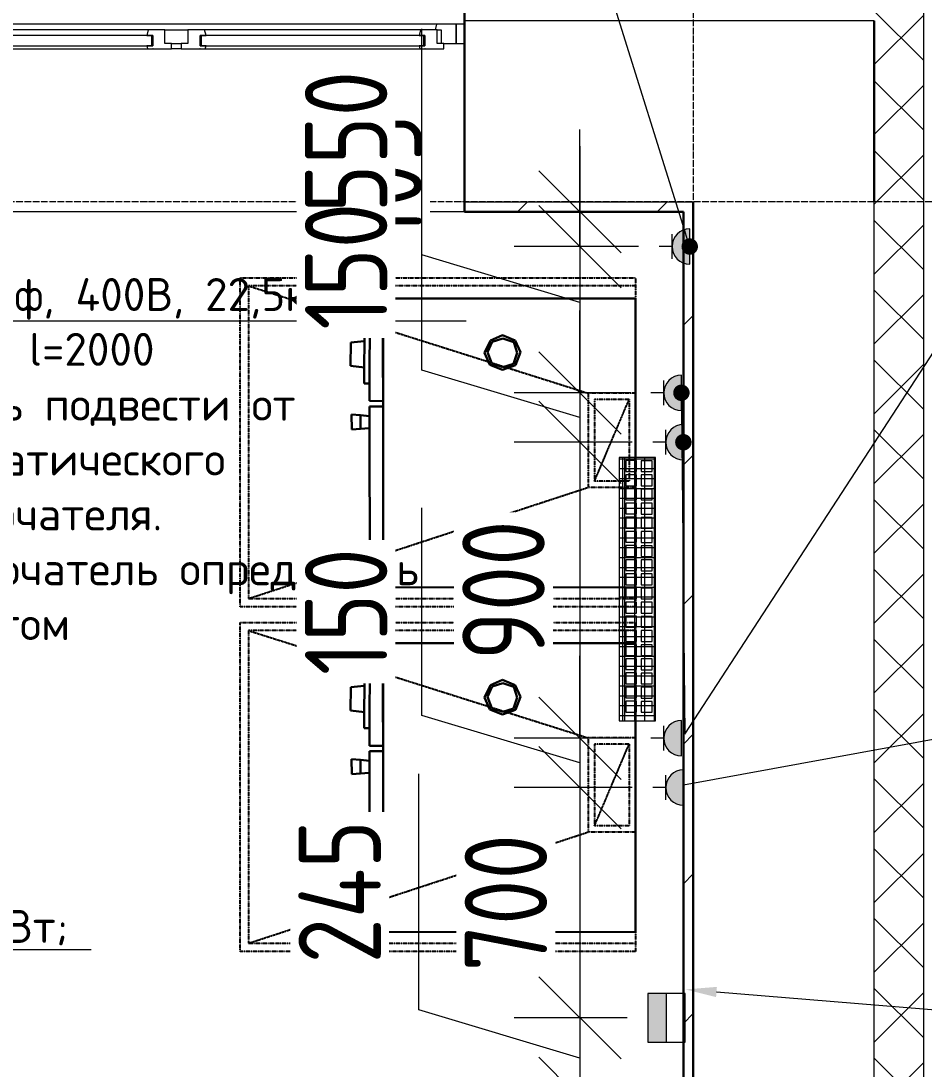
# Model space of a CAD drawing. Header units: millimetres. Extents: x -215207 to 92095, y -30385 to 123050.
# Drawn here: x -20135 to -17391, y 32076 to 35260 of the extents above; entities that cross this region are included whole.
import ezdxf
from ezdxf import colors
from ezdxf.entities.mleader import LeaderData, LeaderLine
from ezdxf.math import Vec2, Vec3

# ---------------------------------------------------------------- set-up
doc = ezdxf.new("R2010")
doc.units = ezdxf.units.MM
for name, pattern in [('ADSK_Линия сетки', [25, 20, -2.5, 0, -2.5]), ('Hidden', [7.14375, 4.7625, -2.38125]), ('PHANTOM2', [1.25, 0.625, -0.125, 0.125, -0.125, 0.125, -0.125])]:
    doc.linetypes.add(name, pattern=pattern)
for name, color, linetype, lineweight in [('ДОНМ_ТХ_(ВК)', 150, 'Continuous', 20), ('Каркас_Импост', 7, 'Continuous', 9), ('Оборудование', 7, 'Continuous', 20), ('Оборудование стерилизационной_цокольный этаж', 250, 'Continuous', 0), ('Окна', 7, 'Continuous', 9), ('Оси', 7, 'Continuous', 9), ('Остекление', 7, 'Continuous', 9), ('Розетки', 34, 'Continuous', 0), ('Стены', 7, 'Continuous', 18), ('Стены разрез', 7, 'Continuous', 30), ('Стены штриховка', 7, 'Continuous', 9)]:
    doc.layers.add(name, color=color, linetype=linetype, lineweight=lineweight)
for name, color, linetype in [('ТХ', 5, 'Continuous'), ('ТХ_ПД_ОВ (вытяжные зонты_шкафы вытяжные)', 173, 'Continuous'), ('ТХ_ПД_ЭО (все электрическое оборудование - кроме вытяжных зонтов)', 20, 'Continuous')]:
    doc.layers.add(name, color=color, linetype=linetype)
doc.layers.add('ТХ Подключения ЭОМ', color=7, linetype='Continuous', lineweight=18, true_color=0x003efa)
doc.layers.add('тх размеры розетки', color=7, linetype='Continuous', true_color=0xe91640)
doc.styles.add('lloyd', font='isocpeui.ttf', dxfattribs={"height": 120})
doc.styles.add('TX Text.Base', font='calibril.ttf', dxfattribs={"height": 250})
doc.styles.add('ГОСТ 2.304', font='CS_Gost2304.shx')
doc.dimstyles.new('СПДС', dxfattribs={"dimscale": 100, "dimtxt": 2.5, "dimasz": 2.5, "dimexe": 2, "dimexo": 0.625, "dimgap": 1, "dimtad": 1, "dimdec": 0, "dimtxsty": 'ГОСТ 2.304', "dimblk": 'OBLIQUE', "dimblk1": 'OBLIQUE', "dimblk2": 'OBLIQUE', "dimcen": 2.5, "dimdle": 2, "dimadec": 0, "dimazin": 2, "dimtfac": 0.75, "dimtdec": 4, "dimtmove": 1, "dimatfit": 3, "dimfxl": 0, "dimtolj": 1, "dimarcsym": 0})
pattern_1 = [(45, (-45356.5, 7949.98), (-212.132, 212.132), [])]

# ---------------------------------------------------------------- blocks, each defined once
blk = doc.blocks.new('Сливной лоток 800х100')
at = {"color": 0}
for points in [[(-274931.7, 62720.2), (-274131.7, 62720.2), (-274131.7, 62820.2), (-274931.7, 62820.2)], [(-274921.7, 62777.2), (-274888.7, 62777.2), (-274888.7, 62810.2), (-274921.7, 62810.2)], [(-274878.7, 62777.2), (-274845.7, 62777.2), (-274845.7, 62810.2), (-274878.7, 62810.2)], [(-274835.7, 62777.2), (-274802.7, 62777.2), (-274802.7, 62810.2), (-274835.7, 62810.2)], [(-274792.7, 62777.2), (-274759.7, 62777.2), (-274759.7, 62810.2), (-274792.7, 62810.2)], [(-274749.7, 62777.2), (-274716.7, 62777.2), (-274716.7, 62810.2), (-274749.7, 62810.2)], [(-274706.7, 62777.2), (-274673.7, 62777.2), (-274673.7, 62810.2), (-274706.7, 62810.2)], [(-274663.7, 62777.2), (-274630.7, 62777.2), (-274630.7, 62810.2), (-274663.7, 62810.2)], [(-274620.7, 62777.2), (-274587.7, 62777.2), (-274587.7, 62810.2), (-274620.7, 62810.2)], [(-274577.7, 62777.2), (-274544.7, 62777.2), (-274544.7, 62810.2), (-274577.7, 62810.2)], [(-274534.7, 62777.2), (-274501.7, 62777.2), (-274501.7, 62810.2), (-274534.7, 62810.2)], [(-274491.7, 62777.2), (-274458.7, 62777.2), (-274458.7, 62810.2), (-274491.7, 62810.2)], [(-274448.7, 62777.2), (-274415.7, 62777.2), (-274415.7, 62810.2), (-274448.7, 62810.2)], [(-274405.7, 62777.2), (-274372.7, 62777.2), (-274372.7, 62810.2), (-274405.7, 62810.2)], [(-274362.7, 62777.2), (-274329.7, 62777.2), (-274329.7, 62810.2), (-274362.7, 62810.2)], [(-274319.7, 62777.2), (-274286.7, 62777.2), (-274286.7, 62810.2), (-274319.7, 62810.2)], [(-274276.7, 62777.2), (-274243.7, 62777.2), (-274243.7, 62810.2), (-274276.7, 62810.2)], [(-274233.7, 62777.2), (-274200.7, 62777.2), (-274200.7, 62810.2), (-274233.7, 62810.2)], [(-274190.7, 62777.2), (-274157.7, 62777.2), (-274157.7, 62810.2), (-274190.7, 62810.2)], [(-274922, 62730.2), (-274889, 62730.2), (-274889, 62763.2), (-274922, 62763.2)], [(-274879, 62730.2), (-274846, 62730.2), (-274846, 62763.2), (-274879, 62763.2)], [(-274836, 62730.2), (-274803, 62730.2), (-274803, 62763.2), (-274836, 62763.2)], [(-274793, 62730.2), (-274760, 62730.2), (-274760, 62763.2), (-274793, 62763.2)], [(-274750, 62730.2), (-274717, 62730.2), (-274717, 62763.2), (-274750, 62763.2)], [(-274707, 62730.2), (-274674, 62730.2), (-274674, 62763.2), (-274707, 62763.2)], [(-274664, 62730.2), (-274631, 62730.2), (-274631, 62763.2), (-274664, 62763.2)], [(-274621, 62730.2), (-274588, 62730.2), (-274588, 62763.2), (-274621, 62763.2)], [(-274578, 62730.2), (-274545, 62730.2), (-274545, 62763.2), (-274578, 62763.2)], [(-274535, 62730.2), (-274502, 62730.2), (-274502, 62763.2), (-274535, 62763.2)], [(-274492, 62730.2), (-274459, 62730.2), (-274459, 62763.2), (-274492, 62763.2)], [(-274449, 62730.2), (-274416, 62730.2), (-274416, 62763.2), (-274449, 62763.2)], [(-274406, 62730.2), (-274373, 62730.2), (-274373, 62763.2), (-274406, 62763.2)], [(-274363, 62730.2), (-274330, 62730.2), (-274330, 62763.2), (-274363, 62763.2)], [(-274320, 62730.2), (-274287, 62730.2), (-274287, 62763.2), (-274320, 62763.2)], [(-274277, 62730.2), (-274244, 62730.2), (-274244, 62763.2), (-274277, 62763.2)], [(-274234, 62730.2), (-274201, 62730.2), (-274201, 62763.2), (-274234, 62763.2)], [(-274191, 62730.2), (-274158, 62730.2), (-274158, 62763.2), (-274191, 62763.2)]]:
    blk.add_lwpolyline(points, close=True, dxfattribs=at)
blk = doc.blocks.new('*U441')
at = {"layer": 'Розетки', "lineweight": 40}
blk.add_hatch(color=1, dxfattribs=at).paths.add_polyline_path([(-71.7, 0, -1), (71.7, 0)])
at = {"layer": 'Розетки', "lineweight": 5}
for p, q in [((0, 71.7), (0, 123.9)), ((-50, 71.7), (0, 71.7)), ((0, 71.7), (50, 71.7)), ((-71.7, 0), (71.7, 0))]:
    blk.add_line(p, q, dxfattribs=at)
blk.add_arc((0, 0), 71.7, 0, 180, dxfattribs=at)
blk = doc.blocks.new('автомат Э')
at = {"ltscale": 10}
h = blk.add_hatch(color=1, dxfattribs=at)
h.dxf.hatch_style = 1
h.paths.add_polyline_path([(5927.4, -9966.8), (6075.9, -9966.8), (6075.9, -10023.9), (5927.4, -10023.9)])
blk.add_lwpolyline([(5927.4, -9909.8), (6075.9, -9909.8), (6075.9, -10023.9), (5927.4, -10023.9)], close=True)
blk.add_lwpolyline([(5927.4, -9966.8), (6075.9, -9966.8), (6075.9, -10023.9), (5927.4, -10023.9)], close=True, dxfattribs=at)
blk = doc.blocks.new('*U412')
at = {"color": 0, "linetype": 'PHANTOM2'}
for p, q in [((-505.9, 1200), (494.1, 1200)), ((-505.9, 0), (-505.9, 1200)), ((494.1, 1200), (494.1, 0)), ((-480.9, 1175), (-480.9, 0)), ((469.1, 1175), (-480.9, 1175)), ((-480.9, 1175), (-142.9, 142.9)), ((469.1, 1175), (142.9, 142.9)), ((469.1, 0), (469.1, 1175)), ((-142.9, 142.9), (-142.9, 0)), ((142.9, 142.9), (-142.9, 142.9)), ((142.9, 0), (142.9, 142.9)), ((123.8, 123.8), (-123.8, 123.8)), ((-123.8, 123.8), (123.8, 19)), ((-123.8, 19), (-123.8, 123.8)), ((-123.8, 123.8), (-123.8, 123.8)), ((123.8, 19), (123.8, 123.8)), ((494.1, 0), (-505.9, 0)), ((123.8, 19), (-123.8, 19))]:
    blk.add_line(p, q, dxfattribs=at)
blk = doc.blocks.new('пароконвектомат ПКА')
at = {"layer": 'ТХ', "color": 0, "linetype": 'ByBlock', "lineweight": -2}
for p, q in [((-1999564.3, -375569.5), (-1999818.6, -375749.2)), ((-1999540.6, -375603.4), (-1999564.3, -375569.5)), ((-2000255.8, -376111.9), (-1999540.6, -375603.4)), ((-1999794.8, -375783.1), (-1999564.3, -375616.9)), ((-1999784.7, -375705.1), (-1999638.9, -375603.4)), ((-1999706.7, -375600), (-1999764.3, -375640.7)), ((-1999679.6, -375630.5), (-1999706.7, -375600)), ((-1999638.9, -375603.4), (-1999628.7, -375613.6)), ((-1999540.6, -375603.4), (-1999096.5, -376227.1)), ((-1999744, -375678), (-1999764.3, -375640.7)), ((-1999774.5, -375718.6), (-1999784.7, -375705.1)), ((-1999883, -375728.8), (-1999920.3, -375755.9)), ((-1999869.4, -375752.5), (-1999883, -375728.8)), ((-1999818.6, -375749.2), (-1999794.8, -375783.1)), ((-1999832.1, -375759.3), (-2000279.6, -376078)), ((-1999920.3, -375755.9), (-1999903.3, -375776.3)), ((-1999903.3, -375776.3), (-1999869.4, -375752.5)), ((-1999886.4, -375796.6), (-1999903.3, -375776.3)), ((-1999855.8, -375776.3), (-1999869.4, -375752.5)), ((-1999808.4, -375793.2), (-1999832.1, -375759.3)), ((-1999794.8, -375783.1), (-1999808.4, -375793.2)), ((-2000252.5, -376108.5), (-1999808.4, -375793.2)), ((-1999496.5, -375949.2), (-1999516.9, -375983.1)), ((-1999489.7, -375955.9), (-1999510.1, -375986.4)), ((-1999455.8, -375942.4), (-1999496.5, -375949.2)), ((-1999455.8, -375949.2), (-1999489.7, -375955.9)), ((-1999421.9, -375962.7), (-1999455.8, -375942.4)), ((-1999428.7, -375969.5), (-1999455.8, -375949.2)), ((-1999418.6, -376003.4), (-1999428.7, -375969.5)), ((-1999411.8, -376003.4), (-1999421.9, -375962.7)), ((-1999516.9, -375983.1), (-1999506.7, -376023.7)), ((-1999510.1, -375986.4), (-1999499.9, -376020.3)), ((-1999438.9, -376030.5), (-1999418.6, -376003.4)), ((-1999432.1, -376037.3), (-1999411.8, -376003.4)), ((-1999506.7, -376023.7), (-1999472.8, -376047.5)), ((-1999499.9, -376020.3), (-1999472.8, -376040.7)), ((-1999472.8, -376040.7), (-1999438.9, -376030.5)), ((-1999472.8, -376047.5), (-1999432.1, -376037.3)), ((-2000279.6, -376078), (-2000255.8, -376111.9)), ((-1999811.8, -376735.6), (-2000255.8, -376111.9)), ((-1999096.5, -376227.1), (-1999811.8, -376735.6))]:
    blk.add_line(p, q, dxfattribs=at)
blk = doc.blocks.new('BIMLIB_Окно_Двустворчатое_VEKA_СФрамугойСнизу_ГОСТ30674_без линий - Ж_ОК-5_2220х1750-3833933-План 1 этажа смеж')
at = {"layer": 'Каркас_Импост', "lineweight": 18}
for p, q in [((-790.6, 265), (-850, 265)), ((-850, 265), (-850, 207)), ((-786, 248), (-790.6, 265)), ((790.6, 265), (786, 248)), ((850, 265), (790.6, 265)), ((850, 207), (850, 265)), ((-804, 207), (-804, 248)), ((-804, 248), (-792, 248)), ((-792, 248), (-792, 207)), ((-741.6, 248), (-792, 248)), ((-755, 199), (-755, 231)), ((-755, 231), (-737, 231)), ((-737, 231), (-741.6, 248)), ((-85.4, 248), (-90, 231)), ((-90, 231), (-72, 231)), ((-35, 248), (-85.4, 248)), ((-72, 231), (-72, 199)), ((-35, 207), (-35, 248)), ((35, 248), (35, 207)), ((85.4, 248), (35, 248)), ((72, 199), (72, 231)), ((72, 231), (90, 231)), ((90, 231), (85.4, 248)), ((741.6, 248), (737, 231)), ((737, 231), (755, 231)), ((792, 248), (741.6, 248)), ((755, 231), (755, 199)), ((792, 207), (792, 248)), ((792, 248), (804, 248)), ((804, 248), (804, 207)), ((-850, 207), (-812, 207)), ((-792, 207), (-812, 207)), ((-812, 207), (-812, 190)), ((-737, 199), (-755, 199)), ((-739.4, 190), (-737, 199)), ((-72, 199), (-90, 199)), ((-90, 199), (-87.6, 190)), ((-15, 207), (-35, 207)), ((-15, 190), (-15, 207)), ((35, 207), (15, 207)), ((15, 207), (15, 190)), ((90, 199), (72, 199)), ((87.6, 190), (90, 199)), ((755, 199), (737, 199)), ((737, 199), (739.4, 190)), ((812, 207), (792, 207)), ((812, 190), (812, 207)), ((812, 207), (850, 207)), ((-812, 190), (-756, 190)), ((-756, 190), (-755, 191)), ((-755, 191), (-754, 190)), ((-754, 190), (-739.4, 190)), ((-87.6, 190), (-73, 190)), ((-73, 190), (-72, 191)), ((-72, 191), (-71, 190)), ((-71, 190), (-15, 190)), ((15, 190), (71, 190)), ((71, 190), (72, 191)), ((72, 191), (73, 190)), ((73, 190), (87.6, 190)), ((739.4, 190), (754, 190)), ((754, 190), (755, 191)), ((755, 191), (756, 190)), ((756, 190), (812, 190))]:
    blk.add_line(p, q, dxfattribs=at)
at = {"layer": 'Каркас_Импост'}
for p, q in [((790.6, 265), (-790.6, 265)), ((-85.4, 248), (-741.6, 248)), ((-35, 248), (35, 248)), ((741.6, 248), (85.4, 248)), ((-15, 207), (15, 207)), ((-756, 190), (-754, 190)), ((-739.4, 190), (-87.6, 190)), ((-73, 190), (-71, 190)), ((15, 190), (-15, 190)), ((71, 190), (73, 190)), ((87.6, 190), (739.4, 190)), ((754, 190), (756, 190))]:
    blk.add_line(p, q, dxfattribs=at)
at = {"layer": 'Окна'}
for p, q in [((-850, 265), (-875, 265)), ((-850, 207), (-850, 265)), ((875, 265), (850, 265)), ((850, 265), (850, 207)), ((-875, 207), (-850, 207)), ((850, 207), (875, 207))]:
    blk.add_line(p, q, dxfattribs=at)
at = {"layer": 'Остекление'}
for p, q in [((-752, 231), (-755, 231)), ((-755, 231), (-755, 199)), ((-75, 231), (-752, 231)), ((-752, 231), (-752, 199)), ((-752, 199), (-752, 231)), ((-75, 199), (-75, 231)), ((-75, 231), (-75, 199)), ((-72, 231), (-75, 231)), ((-72, 199), (-72, 231)), ((75, 231), (72, 231)), ((72, 231), (72, 199)), ((752, 231), (75, 231)), ((75, 231), (75, 199)), ((75, 199), (75, 231)), ((752, 199), (752, 231)), ((752, 231), (752, 199)), ((755, 231), (752, 231)), ((755, 199), (755, 231)), ((-755, 199), (-752, 199)), ((-752, 199), (-75, 199)), ((-75, 199), (-72, 199)), ((72, 199), (75, 199)), ((75, 199), (752, 199)), ((752, 199), (755, 199))]:
    blk.add_line(p, q, dxfattribs=at)
blk = doc.blocks.new('Решетка - ячеистая гладкая Grent-5751233-План 1 этажа смеж')
at = {"layer": 'Оборудование', "lineweight": 9}
h = blk.add_hatch(dxfattribs=at)
h.set_pattern_fill('FP_35', color=256, style=0, pattern_type=2)
h.set_pattern_definition([(180, (0, 0), (-4e-15, -30), []), (270, (0, 0), (30, 2e-15), [])])
h.paths.add_polyline_path([(-400, 55), (-400, -55), (400, -55), (400, 55)])
at = {"layer": 'Оборудование'}
for p, q in [((400, 55), (-400, 55)), ((-400, 55), (-400, -55)), ((400, -55), (400, 55)), ((-400, -55), (400, -55))]:
    blk.add_line(p, q, dxfattribs=at)
blk = doc.blocks.new('_Dot')
at = {"color": 0, "linetype": 'ByBlock', "lineweight": -2}
blk.add_line((-0.5, 0), (-1, 0), dxfattribs=at)
at = {"color": 0, "linetype": 'ByBlock', "const_width": 0.5}
blk.add_lwpolyline([(-0.25, 0, 1), (0.25, 0, 1)], format="xyb", close=True, dxfattribs=at)
blk = doc.blocks.new('_Oblique')
at = {"color": 0, "linetype": 'ByBlock', "lineweight": -2}
blk.add_line((-0.5, -0.5), (0.5, 0.5), dxfattribs=at)
blk = doc.blocks.new('*D583')
at = {"layer": 'Defpoints', "color": 0, "ltscale": 100, "transparency": 16777216}
for p in [(-18436.7, 34680.2), (-18196.1, 34680.2), (-18196.1, 34574.8)]:
    blk.add_point(p, dxfattribs=at)
at = {"layer": 'тх размеры розетки', "color": 0, "lineweight": 9, "ltscale": 100, "transparency": 16777216}
for p, q in [((-18436.7, 34680.2), (-18436.7, 34930.2)), ((-18258.6, 34680.2), (-18636.7, 34680.2)), ((-18436.7, 34574.8), (-18436.7, 34680.2)), ((-18258.6, 34574.8), (-18636.7, 34574.8)), ((-18436.7, 34574.8), (-18436.7, 34324.8))]:
    blk.add_line(p, q, dxfattribs=at)
at = {"layer": 'тх размеры розетки', "color": 0, "lineweight": 9, "ltscale": 100, "transparency": 16777216, "xscale": 250, "yscale": 250, "zscale": 250}
for p, rotation in [((-18436.7, 34680.2), 270), ((-18436.7, 34574.8), 90)]:
    blk.add_blockref('_Oblique', p, dxfattribs=dict(at, rotation=rotation))
at = {"layer": 'тх размеры розетки', "color": 0, "ltscale": 100, "transparency": 16777216, "insert": (-19041.8, 34783.8), "char_height": 250, "attachment_point": 5, "rotation": 90, "style": 'ГОСТ 2.304', "bg_fill": 3, "box_fill_scale": 1.1, "bg_fill_color": 256, "bg_fill_true_color": 13158600, "bg_fill_transparency": 0}
blk.add_mtext('\\A1;105', dxfattribs=at)
blk = doc.blocks.new('*D584')
at = {"layer": 'Defpoints', "color": 0, "ltscale": 100, "transparency": 16777216}
for p in [(-18196.1, 34680.2), (-18436.7, 34130), (-18221.4, 34130, 3.8)]:
    blk.add_point(p, dxfattribs=at)
at = {"layer": 'тх размеры розетки', "color": 0, "lineweight": 9, "ltscale": 100, "transparency": 16777216}
for p, q in [((-18916.8, 34549.2), (-18916.8, 35236.7)), ((-18436.7, 34880.2), (-18436.7, 33930)), ((-18258.6, 34680.2), (-18636.7, 34680.2)), ((-18436.7, 34405.1), (-18916.8, 34549.2)), ((-18283.9, 34130), (-18636.7, 34130))]:
    blk.add_line(p, q, dxfattribs=at)
at = {"layer": 'тх размеры розетки', "color": 0, "lineweight": 9, "ltscale": 100, "transparency": 16777216, "xscale": 250, "yscale": 250, "zscale": 250}
for p, rotation in [((-18436.7, 34680.2), 90), ((-18436.7, 34130), 270)]:
    blk.add_blockref('_Oblique', p, dxfattribs=dict(at, rotation=rotation))
at = {"layer": 'тх размеры розетки', "color": 0, "ltscale": 100, "transparency": 16777216, "insert": (-19147, 34892.9), "char_height": 250, "attachment_point": 5, "rotation": 90, "style": 'ГОСТ 2.304', "bg_fill": 3, "box_fill_scale": 1.1, "bg_fill_color": 256, "bg_fill_true_color": 13158600, "bg_fill_transparency": 0}
blk.add_mtext('\\A1;550', dxfattribs=at)
blk = doc.blocks.new('*D585')
at = {"layer": 'Defpoints', "color": 0, "ltscale": 100, "transparency": 16777216}
for p in [(-18221.4, 34130, 3.8), (-18436.7, 33980.2), (-18215.4, 33980.2)]:
    blk.add_point(p, dxfattribs=at)
at = {"layer": 'тх размеры розетки', "color": 0, "lineweight": 9, "ltscale": 100, "transparency": 16777216}
for p, q in [((-18916.8, 34199.2), (-18916.8, 34830.4)), ((-18436.7, 34130), (-18436.7, 34380)), ((-18436.7, 34055.1), (-18916.8, 34199.2)), ((-18283.9, 34130), (-18636.7, 34130)), ((-18436.7, 34130), (-18436.7, 33980.2)), ((-18436.7, 34130), (-18436.7, 33980.2)), ((-18277.9, 33980.2), (-18636.7, 33980.2)), ((-18436.7, 33980.2), (-18436.7, 33730.2))]:
    blk.add_line(p, q, dxfattribs=at)
at = {"layer": 'тх размеры розетки', "color": 0, "lineweight": 9, "ltscale": 100, "transparency": 16777216, "xscale": 250, "yscale": 250, "zscale": 250}
for p, rotation in [((-18436.7, 34130), 270), ((-18436.7, 33980.2), 90)]:
    blk.add_blockref('_Oblique', p, dxfattribs=dict(at, rotation=rotation))
at = {"layer": 'тх размеры розетки', "color": 0, "ltscale": 100, "transparency": 16777216, "insert": (-19147, 34514.8), "char_height": 250, "attachment_point": 5, "rotation": 90, "style": 'ГОСТ 2.304', "bg_fill": 3, "box_fill_scale": 1.1, "bg_fill_color": 256, "bg_fill_true_color": 13158600, "bg_fill_transparency": 0}
blk.add_mtext('\\A1;150', dxfattribs=at)
blk = doc.blocks.new('*D586')
at = {"layer": 'Defpoints', "color": 0, "ltscale": 100, "transparency": 16777216}
for p in [(-18215.4, 33980.2), (-18436.7, 33080.7), (-18221.4, 33080.7, 3.8)]:
    blk.add_point(p, dxfattribs=at)
at = {"layer": 'тх размеры розетки', "color": 0, "lineweight": 9, "ltscale": 100, "transparency": 16777216}
for p, q in [((-18436.7, 34180.2), (-18436.7, 32880.7)), ((-18277.9, 33980.2), (-18636.7, 33980.2)), ((-18283.9, 33080.7), (-18636.7, 33080.7))]:
    blk.add_line(p, q, dxfattribs=at)
at = {"layer": 'тх размеры розетки', "color": 0, "lineweight": 9, "ltscale": 100, "transparency": 16777216, "xscale": 250, "yscale": 250, "zscale": 250}
for p, rotation in [((-18436.7, 33980.2), 90), ((-18436.7, 33080.7), 270)]:
    blk.add_blockref('_Oblique', p, dxfattribs=dict(at, rotation=rotation))
at = {"layer": 'тх размеры розетки', "color": 0, "ltscale": 100, "transparency": 16777216, "insert": (-18668.9, 33530.5), "char_height": 250, "attachment_point": 5, "rotation": 90, "style": 'ГОСТ 2.304', "bg_fill": 3, "box_fill_scale": 1.1, "bg_fill_color": 256, "bg_fill_true_color": 13158600, "bg_fill_transparency": 0}
blk.add_mtext('\\A1;900', dxfattribs=at)
blk = doc.blocks.new('*D587')
at = {"layer": 'Defpoints', "color": 0, "ltscale": 100, "transparency": 16777216}
for p in [(-18221.4, 33080.7, 3.8), (-18436.7, 32930.8), (-18215.4, 32930.8)]:
    blk.add_point(p, dxfattribs=at)
at = {"layer": 'тх размеры розетки', "color": 0, "lineweight": 9, "ltscale": 100, "transparency": 16777216}
for p, q in [((-18916.8, 33149.8), (-18916.8, 33781)), ((-18436.7, 33080.7), (-18436.7, 33330.7)), ((-18436.7, 33005.7), (-18916.8, 33149.8)), ((-18283.9, 33080.7), (-18636.7, 33080.7)), ((-18436.7, 33080.7), (-18436.7, 32930.8)), ((-18436.7, 33080.7), (-18436.7, 32930.8)), ((-18277.9, 32930.8), (-18636.7, 32930.8)), ((-18436.7, 32930.8), (-18436.7, 32680.8))]:
    blk.add_line(p, q, dxfattribs=at)
at = {"layer": 'тх размеры розетки', "color": 0, "lineweight": 9, "ltscale": 100, "transparency": 16777216, "xscale": 250, "yscale": 250, "zscale": 250}
for p, rotation in [((-18436.7, 33080.7), 270), ((-18436.7, 32930.8), 90)]:
    blk.add_blockref('_Oblique', p, dxfattribs=dict(at, rotation=rotation))
at = {"layer": 'тх размеры розетки', "color": 0, "ltscale": 100, "transparency": 16777216, "insert": (-19147, 33465.4), "char_height": 250, "attachment_point": 5, "rotation": 90, "style": 'ГОСТ 2.304', "bg_fill": 3, "box_fill_scale": 1.1, "bg_fill_color": 256, "bg_fill_true_color": 13158600, "bg_fill_transparency": 0}
blk.add_mtext('\\A1;150', dxfattribs=at)
blk = doc.blocks.new('*D588')
at = {"layer": 'Defpoints', "color": 0, "ltscale": 100, "transparency": 16777216}
for p in [(-18215.4, 32930.8), (-18436.7, 32231.2), (-18230.7, 32231.2)]:
    blk.add_point(p, dxfattribs=at)
at = {"layer": 'тх размеры розетки', "color": 0, "lineweight": 9, "ltscale": 100, "transparency": 16777216}
for p, q in [((-18436.7, 33130.8), (-18436.7, 32031.2)), ((-18277.9, 32930.8), (-18636.7, 32930.8)), ((-18293.2, 32231.2), (-18636.7, 32231.2))]:
    blk.add_line(p, q, dxfattribs=at)
at = {"layer": 'тх размеры розетки', "color": 0, "lineweight": 9, "ltscale": 100, "transparency": 16777216, "xscale": 250, "yscale": 250, "zscale": 250}
for p, rotation in [((-18436.7, 32930.8), 90), ((-18436.7, 32231.2), 270)]:
    blk.add_blockref('_Oblique', p, dxfattribs=dict(at, rotation=rotation))
at = {"layer": 'тх размеры розетки', "color": 0, "ltscale": 100, "transparency": 16777216, "insert": (-18661.7, 32581), "char_height": 250, "attachment_point": 5, "rotation": 90, "style": 'ГОСТ 2.304', "bg_fill": 3, "box_fill_scale": 1.1, "bg_fill_color": 256, "bg_fill_true_color": 13158600, "bg_fill_transparency": 0}
blk.add_mtext('\\A1;700', dxfattribs=at)
blk = doc.blocks.new('*D589')
at = {"layer": 'Defpoints', "color": 0, "ltscale": 100, "transparency": 16777216}
for p in [(-18230.7, 32231.2), (-18436.7, 31986.6), (-18196.1, 31986.6)]:
    blk.add_point(p, dxfattribs=at)
at = {"layer": 'тх размеры розетки', "color": 0, "lineweight": 9, "ltscale": 100, "transparency": 16777216}
for p, q in [((-18926.5, 32255.8), (-18926.5, 32972.5)), ((-18436.7, 32431.2), (-18436.7, 31786.6)), ((-18436.7, 32108.9), (-18926.5, 32255.8)), ((-18293.2, 32231.2), (-18636.7, 32231.2)), ((-18258.6, 31986.6), (-18636.7, 31986.6))]:
    blk.add_line(p, q, dxfattribs=at)
at = {"layer": 'тх размеры розетки', "color": 0, "lineweight": 9, "ltscale": 100, "transparency": 16777216, "xscale": 250, "yscale": 250, "zscale": 250}
for p, rotation in [((-18436.7, 32231.2), 90), ((-18436.7, 31986.6), 270)]:
    blk.add_blockref('_Oblique', p, dxfattribs=dict(at, rotation=rotation))
at = {"layer": 'тх размеры розетки', "color": 0, "ltscale": 100, "transparency": 16777216, "insert": (-19166.4, 32614.2), "char_height": 250, "attachment_point": 5, "rotation": 90, "style": 'ГОСТ 2.304', "bg_fill": 3, "box_fill_scale": 1.1, "bg_fill_color": 256, "bg_fill_true_color": 13158600, "bg_fill_transparency": 0}
blk.add_mtext('\\A1;245', dxfattribs=at)

msp = doc.modelspace()

# ---------------------------------------------------------------- hatches: boundary and pattern name
at = {"layer": 'Стены разрез', "lineweight": 9}
h = msp.add_hatch(dxfattribs=at)
h.set_pattern_fill('FP_5', color=256, style=0, pattern_type=2)
h.set_pattern_definition([(0, (-45356.5, 7949.98), (406.4, 101.6), [33.528, -271.272, 33.528, -271.272, -1625.6]), (0, (-45356.5, 7949.98), (406.4, 101.6), [-609.6, 33.528, -576.072, 33.528, -271.272, -711.2]), (0, (-45356.5, 7949.98), (406.4, 101.6), [-1524, 33.528, -169.672, 33.528, -474.472]), (120, (-45204.1, 8000.78), (-291.18818, 301.15272), [33.528, -271.272, 33.528, -271.272, -1625.6]), (120, (-45204.1, 8000.78), (-291.18818, 301.15272), [-609.6, 33.528, -576.072, 33.528, -271.272, -711.2]), (120, (-45204.1, 8000.78), (-291.18818, 301.15272), [-1524, 33.528, -169.672, 33.528, -474.472]), (240, (-45153.3, 8203.98), (-115.21182, -402.75272), [33.528, -271.272, 33.528, -271.272, -1625.6]), (240, (-45153.3, 8203.98), (-115.21182, -402.75272), [-609.6, 33.528, -576.072, 33.528, -271.272, -711.2]), (240, (-45153.3, 8203.98), (-115.21182, -402.75272), [-1524, 33.528, -169.672, 33.528, -474.472])])
h.paths.add_polyline_path([(-17390.5, 22610.2), (-17390.5, 25960.2), (-17542.5, 25960.2), (-17542.5, 25958.2), (-17392.5, 25958.2), (-17392.5, 22610.2)])
h.paths.add_polyline_path([(-17390.5, 27640.2), (-17390.5, 29395.2), (-17542.5, 29395.2), (-17542.5, 29393.2), (-17392.5, 29393.2), (-17392.5, 27642.2), (-17542.5, 27642.2), (-17542.5, 27640.2)])
h.paths.add_polyline_path([(-17390.5, 30615.2), (-17390.5, 35410.2), (-17392.5, 35410.2), (-17392.5, 30617.2), (-17542.5, 30617.2), (-17542.5, 30615.2)])
h = msp.add_hatch(dxfattribs=at)
h.set_pattern_fill('FP_6', color=256, style=0, pattern_type=2)
h.set_pattern_definition([(45, (-45356.5, 7949.98), (-106.066, 106.066), []), (135, (-45356.5, 7949.98), (-106.066, -106.066), [])])
h.paths.add_polyline_path([(-17542.5, 22610.2), (-17392.5, 22610.2), (-17392.5, 25958.2), (-17542.5, 25958.2), (-17542.5, 22760.2)])
h.paths.add_polyline_path([(-17542.5, 27642.2), (-17392.5, 27642.2), (-17392.5, 29393.2), (-17542.5, 29393.2), (-17542.5, 27790.2)])
h.paths.add_polyline_path([(-17542.5, 30617.2), (-17392.5, 30617.2), (-17392.5, 35410.2), (-17542.5, 35410.2), (-17542.5, 30765.2)])
h = msp.add_hatch(dxfattribs=at)
h.set_pattern_fill('FP_13', color=256, style=0, pattern_type=2)
h.set_pattern_definition(pattern_1)
h.paths.add_polyline_path([(-21427.5, 34680.2), (-20537.5, 34680.2), (-20537.5, 34710.2), (-21427.5, 34710.2)])
h.paths.add_polyline_path([(-18092.5, 34680.2), (-18092.5, 34710.2), (-18787.5, 34710.2), (-18787.5, 34680.2), (-18122.5, 34680.2)])
h = msp.add_hatch(dxfattribs=at)
h.set_pattern_fill('FP_13', color=256, style=0, pattern_type=2)
h.set_pattern_definition(pattern_1)
h.paths.add_polyline_path([(-18122.5, 30875.2), (-18092.5, 30875.2), (-18092.5, 34680.2), (-18122.5, 34680.2), (-18122.5, 30905.2)])

# ---------------------------------------------------------------- linework, layer by layer
at = {"layer": 'Оси', "linetype": 'ADSK_Линия сетки'}
for p, q in [((-18092.5, 41539.2), (-18092.5, 17344.4)), ((-13527.5, 34710.2), (-44580.4, 34710.2))]:
    msp.add_line(p, q, dxfattribs=at)
at = {"layer": 'Стены'}
for p, q in [((-17542.5, 35260.2), (-18787.5, 35260.2)), ((-18787.5, 34710.2), (-18092.5, 34710.2)), ((-17542.5, 30615.2), (-17542.5, 34710.2)), ((-18787.5, 34680.2), (-20537.5, 34680.2))]:
    msp.add_line(p, q, dxfattribs=at)
at = {"layer": 'Стены разрез'}
for p, q in [((-18787.5, 34680.2), (-18787.5, 35412.2)), ((-17542.5, 34710.2), (-17542.5, 35260.2)), ((-18092.5, 34710.2), (-18092.5, 30875.2)), ((-18787.5, 34680.2), (-18122.5, 34680.2)), ((-18122.5, 34680.2), (-18122.5, 30905.2))]:
    msp.add_line(p, q, dxfattribs=at)
at = {"layer": 'Стены штриховка'}
msp.add_line((-17392.5, 30617.2), (-17392.5, 35412.2), dxfattribs=at)

# ---------------------------------------------------------------- block references
at = {"layer": 'ДОНМ_ТХ_(ВК)', "rotation": 270}
msp.add_blockref('Сливной лоток 800х100', (-81027.7, -240997.8), dxfattribs=at)
at = {"layer": 'Оборудование', "rotation": 90}
msp.add_blockref('Решетка - ячеистая гладкая Grent-5751233-План 1 этажа смеж', (-18262.5, 33533.9), dxfattribs=at)
at = {"layer": 'Оборудование стерилизационной_цокольный этаж', "xscale": -1, "rotation": 270}
msp.add_blockref('автомат Э', (-8206.8, 26229.6), dxfattribs=at)
at = {"layer": 'Окна'}
msp.add_blockref('BIMLIB_Окно_Двустворчатое_VEKA_СФрамугойСнизу_ГОСТ30674_без линий - Ж_ОК-5_2220х1750-3833933-План 1 этажа смеж', (-19662.5, 34985.2), dxfattribs=at)
at = {"layer": 'ТХ Подключения ЭОМ', "color": 0, "xscale": 0.75, "yscale": 0.75, "zscale": 0.75}
for p, rotation in [((-18103.2, 34574.8), 90), ((-18128.5, 34130, 3.8), 89.99999999999999), ((-18122.5, 33980.2), 89.99999999999999), ((-18128.5, 33080.7, 3.8), 89.99999999999999), ((-18122.5, 32930.8), 90)]:
    msp.add_blockref('*U441', p, dxfattribs=dict(at, rotation=rotation))
at = {"layer": 'ТХ_ПД_ОВ (вытяжные зонты_шкафы вытяжные)', "linetype": 'Hidden', "rotation": 90.00000000000001}
for p in [(-18268.4, 33986.1), (-18268.4, 32938.8)]:
    msp.add_blockref('*U412', p, dxfattribs=at)
at = {"layer": 'ТХ_ПД_ЭО (все электрическое оборудование - кроме вытяжных зонтов)', "lineweight": 30}
for p, rotation in [((833388.9, 1881743.2), 54.59096092209009), ((833388.9, 1880695.9), 54.5909609220566)]:
    msp.add_blockref('пароконвектомат ПКА', p, dxfattribs=dict(at, rotation=rotation))

# ---------------------------------------------------------------- leaders
at = {"layer": 'ТХ Подключения ЭОМ'}
ml = msp.add_multileader_mtext('Standard', dxfattribs=at)
ml.set_content('\\A1;{\\fISOCPEUR|b0|i0|c204|p34;Водоумягчитель для П61, \\P0,6кВт, H=11\\fISOCPEUR|b0|i0|c0|p34;00}', color=256, style='TX Text.Base')
ml.set_leader_properties(lineweight=9)
ml.set_arrow_properties(name='DOT')
ml.build(insert=Vec2(0, 0))
ml.multileader.update_dxf_attribs({"text_left_attachment_type": 6, "text_right_attachment_type": 6, "dogleg_length": 50, "arrow_head_size": 50})
ctx = ml.context
ctx.base_point, ctx.char_height, ctx.arrow_head_size, ctx.landing_gap_size, ctx.plane_origin = Vec3(-19983.3, 36458.3), 100, 50, 140, Vec3(1772, 34730.8)
ctx.left_attachment, ctx.right_attachment, ctx.text_align_type = 6, 6, 1
notes = []
notes.append((ctx, [(1, (1, 1, 0), (-18691.7, 36458.3), (-1, 0), 11.6, [(1, [(-18103.2, 34574.8)], 0, [])])]))
ctx.mtext.insert, ctx.mtext.width, ctx.mtext.alignment, ctx.mtext.flow_direction = Vec3(-19343.3, 36578.3), 972.54, 2, 5
ml = msp.add_multileader_mtext('Standard', dxfattribs=at)
ml.set_content('\\A1;Э2-автоматический\\Pвыключатель(в боксе IP44)\\P3Ф/400В/22,5кВт для\\P{\\A0;Плита электрическая} (h=1500 мм от УЧП)', color=256, style='lloyd')
ml.set_leader_properties(lineweight=9)
ml.build(insert=Vec2(0, 0))
ml.multileader.update_dxf_attribs({"text_left_attachment_type": 6, "text_right_attachment_type": 6, "dogleg_length": 0.45, "arrow_head_size": 95})
ctx = ml.context
ctx.base_point, ctx.char_height, ctx.arrow_head_size, ctx.landing_gap_size, ctx.plane_origin = Vec3(-20682.1, 36076.8), 70, 95, 0.09, Vec3(-17214.6, 34628.7)
ctx.left_attachment, ctx.right_attachment = 6, 6
notes.append((ctx, [(1, (1, 1, 0), (-20840.6, 36076.8), (1, 0), 158.4, [(0, [(-21370.5, 34524.2)], 0, [])])]))
ctx.mtext.insert, ctx.mtext.width, ctx.mtext.flow_direction = Vec3(-20682, 36160.8), 1430.756, 5
ml = msp.add_multileader_mtext('Standard', dxfattribs=at)
ml.set_content('\\A1;{\\fISOCPEUR|b0|i0|c204|p34;П61, розетку предусмотреть с контактно-штепсельным разъемом, 3ф, 380В, 35кВт \\P\\pxql;H=150\\fISOCPEUR|b0|i0|c0|p34;0\\fISOCPEUR|b0|i0|c204|p34;; \\fISOCPEUR|b0|i0|c0|p34;l=1500\\P\\fISOCPEUR|b0|i0|c204|p34;Предусмотреть аварийную кнопку над розеткой (1500 от учп). }', color=256, style='TX Text.Base')
ml.set_leader_properties(lineweight=9)
ml.set_arrow_properties(name='DOT')
ml.build(insert=Vec2(0, 0))
ml.multileader.update_dxf_attribs({"text_left_attachment_type": 6, "text_right_attachment_type": 6, "dogleg_length": 50, "arrow_head_size": 50})
ctx = ml.context
ctx.base_point, ctx.char_height, ctx.arrow_head_size, ctx.landing_gap_size, ctx.plane_origin = Vec3(-16683.4, 34949.5, 3.8), 100, 50, 140, Vec3(1630.8, 33817, 3.8)
ctx.left_attachment, ctx.right_attachment = 6, 6
notes.append((ctx, [(0, (1, 1, 0), (-16910.8, 34949.5, 3.8), (1, 0), 227.4, [(0, [(-18128.5, 34130.4, 3.8), (-18118.3, 33093.5, 3.8)], 0, [])])]))
ctx.mtext.insert, ctx.mtext.width, ctx.mtext.flow_direction = Vec3(-16543.4, 35079.5, 3.8), 1727.501, 5
ml = msp.add_multileader_mtext('Standard', dxfattribs=at)
ml.set_content('\\A1;{\\fISOCPEUR|b0|i0|c204|p34;П62, 3ф, 400В, 22,5кВт \\PH=10\\fISOCPEUR|b0|i0|c0|p34;0\\fISOCPEUR|b0|i0|c204|p34;; \\fISOCPEUR|b0|i0|c0|p34;l=\\fISOCPEUR|b0|i0|c204|p34;20\\fISOCPEUR|b0|i0|c0|p34;00\\P\\fISOCPEUR|b0|i0|c204|p34;Кабель подвести от автоматического выключателя.^JВыключатель определить проектом}', color=256, style='TX Text.Base')
ml.set_leader_properties(lineweight=9)
ml.set_arrow_properties(name='DOT')
ml.build(insert=Vec2(0, 0))
ml.multileader.update_dxf_attribs({"text_left_attachment_type": 6, "text_right_attachment_type": 6, "dogleg_length": 50, "arrow_head_size": 50})
ctx = ml.context
ctx.base_point, ctx.char_height, ctx.arrow_head_size, ctx.landing_gap_size, ctx.plane_origin = Vec3(-20692.4, 34349.1, 3.8), 100, 50, 140, Vec3(-41166.3, 32442.5, 3.8)
ctx.left_attachment, ctx.right_attachment = 6, 6
notes.append((ctx, [(1, (1, 1, 0), (-20704, 34349.1, 3.8), (1, 0), 11.6, [(1, [(-21426.8, 32999.7, 3.8)], 0, [])])]))
ctx.mtext.insert, ctx.mtext.width, ctx.mtext.flow_direction = Vec3(-20552.4, 34479.1, 3.8), 1752.794, 5
ml = msp.add_multileader_mtext('Standard', dxfattribs=at)
ml.set_content('\\A1;{\\fISOCPEUR|b0|i0|c204|p34;П57. Вытяжной зонт для П61, \\P0,12кВт, H=15\\fISOCPEUR|b0|i0|c0|p34;00}', color=256, style='TX Text.Base')
ml.set_leader_properties(lineweight=9)
ml.set_arrow_properties(name='DOT')
ml.build(insert=Vec2(0, 0))
ml.multileader.update_dxf_attribs({"text_left_attachment_type": 6, "text_right_attachment_type": 6, "dogleg_length": 227.4, "arrow_head_size": 50})
ctx = ml.context
ctx.base_point, ctx.char_height, ctx.arrow_head_size, ctx.landing_gap_size, ctx.plane_origin = Vec3(-15312.4, 33413.3, 3.8), 100, 50, 140, Vec3(1713.8, 34351.8, 3.8)
ctx.left_attachment, ctx.right_attachment = 6, 6
notes.append((ctx, [(0, (1, 1, 0), (-15539.8, 33413.3, 3.8), (1, 0), 227.4, [(0, [(-18122.5, 33980.2, 3.8), (-18122.5, 32938.8, 3.8)], 0, [])])]))
ctx.mtext.insert, ctx.mtext.width, ctx.mtext.defined_height, ctx.mtext.flow_direction = Vec3(-15172.4, 33533.3, 3.8), 2208.937, 1070.2, 5
ml = msp.add_multileader_mtext('Standard', dxfattribs=at)
ml.set_content('\\A1;{\\fISOCPEUR|b0|i0|c204|p34;П56, 0,35кВт; \\PH=1200}', color=256, style='TX Text.Base')
ml.set_leader_properties(lineweight=9)
ml.set_arrow_properties(name='DOT')
ml.build(insert=Vec2(0, 0))
ml.multileader.update_dxf_attribs({"text_left_attachment_type": 6, "text_right_attachment_type": 6, "dogleg_length": 50, "arrow_head_size": 50})
ctx = ml.context
ctx.base_point, ctx.char_height, ctx.arrow_head_size, ctx.landing_gap_size, ctx.plane_origin = Vec3(-20957.6, 32439.1, 3.8), 100, 50, 140, Vec3(-45746.4, 32670.2, 3.8)
ctx.left_attachment, ctx.right_attachment, ctx.text_align_type = 6, 6, 1
notes.append((ctx, [(1, (1, 1, 0), (-20969.2, 32439.1, 3.8), (1, 0), 11.6, [(1, [(-21413.7, 32771.3, 3.8)], 0, [])])]))
ctx.mtext.insert, ctx.mtext.width, ctx.mtext.alignment, ctx.mtext.flow_direction = Vec3(-20410.1, 32559.1, 3.8), 1422.198, 2, 5
ml = msp.add_multileader_mtext('Standard', dxfattribs=at)
ml.set_content('\\A1;Автоматический\\Pвыключатель(в боксе IP44)\\P3Ф/400В/40,0кВт для поз.61\\P{\\A0;Пароконвектомат} - 2 шт. (h=1500 мм от УЧП)', color=256, style='lloyd')
ml.set_leader_properties(lineweight=9)
ml.build(insert=Vec2(0, 0))
ml.multileader.update_dxf_attribs({"text_left_attachment_type": 6, "text_right_attachment_type": 6, "dogleg_length": 0.45, "arrow_head_size": 95})
ctx = ml.context
ctx.base_point, ctx.char_height, ctx.arrow_head_size, ctx.landing_gap_size, ctx.plane_origin = Vec3(-15348.1, 32103.6), 70, 95, 0.09, Vec3(-13888.7, 32422)
ctx.left_attachment, ctx.right_attachment = 6, 6
notes.append((ctx, [(1, (1, 1, 0), (-15506.5, 32103.6), (1, 0), 158.4, [(0, [(-18116.6, 32317.5)], 0, [])])]))
ctx.mtext.insert, ctx.mtext.width, ctx.mtext.flow_direction = Vec3(-15348, 32187.6), 1430.756, 5
for ctx, leaders in notes:
    for number, flags, end, landing, length, lines in leaders:
        leader = LeaderData()
        leader.index, (leader.has_last_leader_line, leader.has_dogleg_vector, leader.attachment_direction) = number, flags
        leader.last_leader_point, leader.dogleg_vector, leader.dogleg_length = Vec3(end), Vec3(landing), length
        for number, points, colour, breaks in lines:
            line = LeaderLine()
            line.index, line.vertices, line.color, line.breaks = number, Vec3.list(points), colors.encode_raw_color(colour), breaks
            leader.lines.append(line)
        ctx.leaders.append(leader)

# ---------------------------------------------------------------- next in the draw order: dimensions: what is measured, and where the dimension line sits
at = {"layer": 'тх размеры розетки', "ltscale": 100}
dim = msp.add_linear_dim(base=(-18436.7, 34680.2), p1=(-18196.1, 34574.8), p2=(-18196.1, 34680.2), angle=90, dimstyle='СПДС', override={"dimtfill": 1, "dimlwd": 9, "dimlwe": 9}, dxfattribs=at)
dim.commit()
dim.dimension.update_dxf_attribs({"geometry": '*D583', "text_midpoint": (-18811.6, 34783.8), "dimtype": 160})

# ---------------------------------------------------------------- next in the draw order: dimensions: what is measured, and where the dimension line sits
dim = msp.add_linear_dim(base=(-18436.7, 34130), p1=(-18196.1, 34680.2), p2=(-18221.4, 34130, 3.8), angle=90, dimstyle='СПДС', override={"dimtfill": 1, "dimlwd": 9, "dimlwe": 9}, dxfattribs=at)
dim.commit()
dim.dimension.update_dxf_attribs({"geometry": '*D584', "text_midpoint": (-19147, 34649.2)})

# ---------------------------------------------------------------- next in the draw order: dimensions: what is measured, and where the dimension line sits
dim = msp.add_linear_dim(base=(-18436.7, 33980.2), p1=(-18221.4, 34130, 3.8), p2=(-18215.4, 33980.2), angle=90, dimstyle='СПДС', override={"dimtfill": 1, "dimlwd": 9, "dimlwe": 9}, dxfattribs=at)
dim.commit()
dim.dimension.update_dxf_attribs({"geometry": '*D585', "text_midpoint": (-19147, 34299.2)})

# ---------------------------------------------------------------- next in the draw order: dimensions: what is measured, and where the dimension line sits
dim = msp.add_linear_dim(base=(-18436.6528, 33080.6849), p1=(-18215.435, 33980.2466), p2=(-18221.4292, 33080.6849, 3.75), angle=90, dimstyle='СПДС', override={"dimtfill": 1, "dimlwd": 9, "dimlwe": 9}, dxfattribs=at)
dim.commit()
dim.dimension.update_dxf_attribs({"geometry": '*D586', "text_midpoint": (-18668.8871, 33530.4657)})

# ---------------------------------------------------------------- next in the draw order: dimensions: what is measured, and where the dimension line sits
dim = msp.add_linear_dim(base=(-18436.7, 32930.8), p1=(-18221.4, 33080.7, 3.8), p2=(-18215.4, 32930.8), angle=90, dimstyle='СПДС', override={"dimtfill": 1, "dimlwd": 9, "dimlwe": 9}, dxfattribs=at)
dim.commit()
dim.dimension.update_dxf_attribs({"geometry": '*D587', "text_midpoint": (-19147, 33249.8)})

# ---------------------------------------------------------------- next in the draw order: dimensions: what is measured, and where the dimension line sits
dim = msp.add_linear_dim(base=(-18436.7, 32231.2), p1=(-18215.4, 32930.8), p2=(-18230.7, 32231.2), angle=90, dimstyle='СПДС', override={"dimtfill": 1, "dimlwd": 9, "dimlwe": 9}, dxfattribs=at)
dim.commit()
dim.dimension.update_dxf_attribs({"geometry": '*D588', "text_midpoint": (-18661.7, 32581)})

# ---------------------------------------------------------------- next in the draw order: dimensions: what is measured, and where the dimension line sits
dim = msp.add_linear_dim(base=(-18436.7, 31986.6), p1=(-18230.7, 32231.2), p2=(-18196.1, 31986.6), angle=90, dimstyle='СПДС', override={"dimtfill": 1, "dimlwd": 9, "dimlwe": 9}, dxfattribs=at)
dim.commit()
dim.dimension.update_dxf_attribs({"geometry": '*D589', "text_midpoint": (-19166.4, 32355.8)})

doc.saveas('drawing.dxf')
